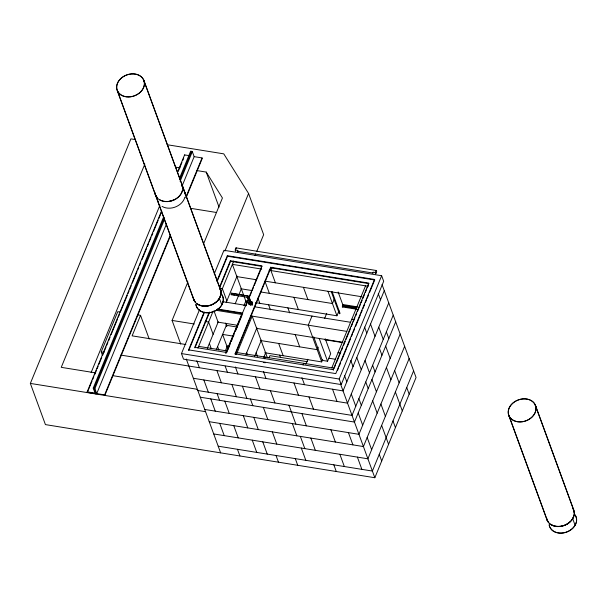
<?xml version="1.0" encoding="UTF-8"?>
<svg xmlns="http://www.w3.org/2000/svg" width="607" height="607" viewBox="0 0 607 607"><rect width="100%" height="100%" fill="white"/><g stroke="black" fill="none" stroke-linecap="round" stroke-linejoin="round"><path stroke-width="0.91" d="M231.866 293.545C231.548 291.732 230.501 295.457 231.608 294.661M248.908 298.067L249.53 296.55L249.189 295.814L248.65 296.899L248.908 298.067L248.035 297.931M382.038 284.531L416.053 377.486L374.83 477.732L45.426 424.604L30.35 383.419L130.907 138.874L135.551 139.625M144.845 164.049L61.246 367.341L95.671 372.895M91.096 372.607L159.914 205.234M102.5 355.429L101.217 351.923L117.766 311.679L120.505 312.119M163.693 216.729L93.228 388.101L94.1 388.245L96.141 393.814L87.378 392.395L87.173 391.841L161.599 210.857M177.419 172.38L184.604 154.899L188.989 155.604M87.378 392.395L92.052 381.029M92.772 379.284L93.85 376.659M94.571 374.914L96.369 370.543M97.082 368.79L98.167 366.165M98.88 364.42L101.756 357.424M102.477 355.679L106.073 346.931M106.794 345.186L107.871 342.56M108.592 340.815L110.026 337.317M111.104 334.692L117.576 318.956M118.297 317.203L119.374 314.585M120.816 311.088L127.288 295.343M128.001 293.598L129.086 290.973M129.799 289.228L131.241 285.73M132.318 283.105L136.992 271.739M137.713 269.994L138.791 267.368M139.511 265.616L140.589 262.998M142.023 259.5L146.697 248.134M147.418 246.381L148.495 243.764M149.216 242.011L151.014 237.641M151.735 235.888L152.812 233.27M153.533 231.517L158.207 220.151M158.928 218.406L161.803 211.411M178.337 171.189L181.933 162.448M182.654 160.696L183.731 158.078M179.513 178.261L190.659 151.158L191.531 151.302L179.945 179.482M96.058 394.011L94.017 388.45L164.209 217.746M170.613 235.425L104.814 395.423L104.616 394.869L96.725 393.602L94.897 388.586L164.641 218.968M180.104 181.372L192.328 151.644L191.448 151.5M96.725 393.602L166.477 223.975M181.933 186.379L194.157 156.652L192.328 151.644M104.616 394.869L170.408 234.863M185.863 197.267L202.048 157.926L194.157 156.652M186.068 197.829L202.245 158.48L202.048 157.926M137.812 314.912L140.543 315.352L132.114 335.853L185.848 344.518M180.742 344.101L172.085 320.435L187.912 281.952M203.732 243.468L222.435 197.988L206.213 172.077L196.88 170.575M214.225 273.924L223.945 250.289L381.644 275.722L383.677 281.291L341.21 384.572L183.511 359.139L181.478 353.578L199.475 309.813M224.886 251.108L248.574 193.489L223.771 153.852L167.122 144.716M204.589 312.059L188.807 350.421L188.61 349.867L204.02 312.377M216.934 280.98L227.329 255.699L374.511 279.432L374.716 279.994L369.693 292.195M217.131 281.542L227.534 256.253L227.329 255.699M209.134 312.355L194.756 347.333L226.312 352.424L226.517 352.978L230.478 343.35M219.567 286.99L230.349 260.76L261.913 265.851L249.333 296.459M194.953 347.887L209.696 312.036M219.408 288.424L230.554 261.313L230.349 260.76M197.965 348.023L212.92 311.649M220.948 292.126L233.733 261.033M207.291 348.486L218.179 322.006M226.145 302.635L237.071 276.048M216.32 349.678L226.532 324.828M235.213 303.72L241.556 288.295M255.031 255.63L255.752 253.885M256.829 251.26L263.65 234.674L248.574 193.489M225.288 350.99L227.496 345.641M243.923 305.685L246.04 300.541M225.652 353.38L241.669 314.441M226.312 352.424L248.612 298.204M231.199 341.597L232.284 338.972M233.005 337.219L234.082 334.594M235.524 331.088L242.003 315.329M245.865 305.928L246.176 305.169M246.321 304.82L248.483 299.562M249.925 296.064L251.723 291.686M252.444 289.934L253.529 287.308M254.242 285.556L261.45 268.036M270.676 267.262L270.881 267.816L235.281 354.397L235.076 353.835L270.676 267.262L368.775 283.082L333.175 369.655L333.38 370.217M236.51 354.245L252.178 316.133L267.459 357.88M272.277 267.255L270.919 270.57L275.396 282.809M245.956 354.42L256.882 327.833M254.674 356.355L261.367 340.079M263.734 357.462L265.851 352.326M264.546 358.767L265.229 357.106M268.939 358.1L269.94 355.664L307.574 361.726M311.998 316.065L308.25 325.177L321.695 361.909L264.789 352.735M303.09 364.982L303.773 363.327M305.769 364.283L307.832 359.268M324.662 318.341L326.725 313.326M334.487 298.561L332.446 303.538L260.858 291.99M318.235 347.181L317.211 349.67L260.312 340.489M255.646 302.673L336.923 315.784L338.972 310.807M342.97 306.831L342.394 305.245L342.705 304.486L338.137 292.02M342.454 306.952L342.773 306.194L356.529 308.417M321.695 361.909L322.712 359.427M313.675 336.779L322.317 360.391L327.575 361.241L330.694 353.646L325.253 338.774M331.809 367.85L365.535 285.829M334.457 367.592L335.534 364.966M336.255 363.221L340.929 351.848M341.65 350.102L342.727 347.477M343.448 345.724L345.246 341.354M345.96 339.609L350.641 328.235M351.354 326.49L352.432 323.865M353.153 322.12L354.951 317.742M355.672 315.997L356.749 313.371M357.47 311.619L360.346 304.623M361.066 302.878L362.144 300.253M362.865 298.507L364.663 294.129M365.384 292.384L366.461 289.759M367.182 288.014L368.616 284.516M374.511 279.432L335.785 373.608L188.61 349.867M337.424 370.672L338.501 368.054M339.222 366.317L340.656 362.827M341.726 360.209L346.392 348.873M347.105 347.128L350.694 338.41M351.407 336.665L352.485 334.055M353.206 332.31L354.64 328.819M355.71 326.202L360.376 314.866M361.089 313.129L362.167 310.511M362.88 308.766L364.678 304.403M365.391 302.658L366.469 300.048M367.182 298.303L368.616 294.812M341.21 384.572L339.169 379.011L381.644 275.722M384.277 290.654L343.054 390.9L120.778 355.08M388.753 302.901L347.538 403.147L193.345 378.275M393.237 315.147L352.014 415.393L197.829 390.521M395.681 321.824L354.458 422.07L200.272 397.206M400.165 334.07L358.942 434.316L204.749 409.452M404.641 346.316L363.426 446.562L209.233 421.69M409.126 358.562L367.903 458.809L213.717 433.937M413.61 370.809L372.387 471.055L218.194 446.183M247.383 297.202L246.95 297.233M251.184 301.429L251.184 301.429A1.904 1.487 -20.1 0 1 252.019 303.568A1.904 1.487 -20.1 0 1 249.196 304.244A1.904 1.487 -20.1 0 1 249.318 301.891M249.743 304.266L249.743 304.266A1.237 0.971 -20.1 0 1 249.796 303.735M175.423 167.107L180.089 167.866M190.492 208.3L216.623 212.511M236.062 247.876L376.234 270.487M237.534 251.192L373.032 273.044M227.534 256.253L374.716 279.994M230.554 261.313L262.118 266.405M270.881 267.816L368.98 283.636M261.738 269.083L232.367 264.349L243.574 294.964M269.083 270.274L368.161 286.254M236.434 276.526L256.624 279.781M361.924 296.77L264.887 281.117L269.364 293.363M342.705 304.486L357.386 306.854M240.918 288.773L252.542 290.647M342.394 305.245L357.075 307.612M342.219 306.914L357.06 309.312M219.749 288.226L222.374 288.651L226.859 300.897M231.806 293.166L247.618 295.882M231.29 293.371L248.809 296.193M232.625 294.63L234.484 294.934M236.335 295.23L238.194 295.533M231.184 294.683L248.703 297.513M245.471 301.034L247.679 301.391M351.794 319.244L354.42 319.669M222.458 301.626L245.941 305.412M254.318 306.763L350.543 322.279M217.443 308.993L242.512 313.037L242.717 313.591L216.722 309.403M216.145 310.321L242.193 314.525M250.57 315.875L346.794 331.392M217.837 322.12L237.375 325.269M256.662 328.379L343.016 342.302M324.768 339.73L342.394 342.576M205.128 321.505L208.633 322.067L213.118 334.313M226.108 325.253L237.322 327.067M172.085 320.435L194.301 324.017M338.053 352.659L339.806 352.94M222.359 334.366L233.574 336.179M329.032 358.236L335.519 359.283M226.843 346.612L228.945 346.954M198.641 346.369L226.677 350.892M237.193 352.584L334.434 368.267M235.076 353.835L333.175 369.655M263.332 362.44L265.198 362.743M181.478 353.578L339.169 379.011M101.217 351.923L104.009 352.379M112.424 375.596L196.167 389.102L198.535 390.506M94.017 388.45L94.897 388.586M87.173 391.841L95.056 393.116L93.228 388.101M30.35 383.419L205.568 411.675M535.366 405.074L573.661 509.713M535.245 405.127L573.539 509.766M572.621 518.492L575.072 525.169M508.985 415.643L547.279 520.282M508.856 415.689L547.15 520.336M378.29 293.644L380.528 299.767M386.371 331.854L388.814 338.531M406.736 387.516L409.179 394.193M378.76 327.203L383.245 339.45M385.688 346.127L390.172 358.373M394.649 370.619L399.133 382.865M370.536 324.07L375.02 336.316M379.496 348.562L381.94 355.239M386.424 367.485L390.9 379.732M395.385 391.978L402.312 410.901M364.549 327.059L366.787 333.182M372.63 365.27L375.073 371.947M392.995 420.932L395.438 427.609M365.027 360.619L369.504 372.865M371.947 379.542L376.431 391.788M380.908 404.034L385.392 416.281M356.795 357.485L361.279 369.731M365.755 381.978L368.199 388.655M372.683 400.901L377.167 413.147M381.644 425.393L388.571 444.316M332.075 291.565L340.072 313.432M331.323 291.762L339.389 313.811M327.962 291.292L336.923 315.784M350.808 360.475L353.046 366.598M358.889 398.685L361.332 405.362M379.254 454.347L381.697 461.024M344.564 375.665L346.802 381.788M351.286 394.034L355.763 406.28M358.206 412.957L362.69 425.204M367.174 437.45L371.651 449.696M340.497 383.905L374.83 477.732M303.432 287.331L307.916 299.577M319.252 338.501L327.575 361.241M332.545 389.208L337.022 401.447M348.426 432.616L352.91 444.863M357.394 457.109L361.871 469.355M293.894 297.316L298.378 309.562M287.862 307.87L289.698 312.878M330.906 429.794L335.39 442.04M339.867 454.286L344.351 466.533M295.207 334.594L299.691 346.84M301.945 377.683L304.509 384.686M308.986 396.932L313.47 409.171M333.835 464.833L336.286 471.518M268.59 304.76L270.426 309.767M293.993 382.987L298.477 395.233M278.666 343.448L283.143 355.694M301.899 413.595L306.376 425.841M310.86 438.087L315.337 450.326M279.637 355.133L280.555 357.637M257.907 298.098L259.834 303.348M206.213 172.077L219.044 207.131M288.94 405.218L295.867 424.141M300.344 436.387L304.828 448.634M249.219 297.309L252.148 305.306M249.629 299.076L250.608 301.74M247.831 297.369L250.623 305.01M249.735 303.227L247.466 297.028A0.948 0.744 -20.1 0 0 248.392 297.923A0.948 0.744 -20.1 0 0 249.181 296.732M292.362 423.58L296.838 435.826M301.322 448.065L305.807 460.311M244.211 296.709L246.73 303.591M184.604 154.899L184.809 155.453M263.4 371.469L265.957 378.465M270.441 390.711L274.918 402.957M295.29 458.619L297.733 465.296M256.146 352.773L257.429 356.271M246.67 352.682L247.307 354.427M255.448 376.772L259.925 389.019M143.791 80.094L220.379 289.38M143.669 80.147L220.258 289.433M183.974 190.681L181.834 184.839A14.014 10.972 -20.1 0 1 182.502 187.631M263.347 407.373L267.831 419.619M272.308 431.865L276.792 444.112M219.339 298.151L221.79 304.835M276.018 455.508L278.461 462.193M225.576 323.129L226.859 326.642M235.387 353.077L235.592 353.631M250.388 399.004L252.838 405.681M235.364 366.947L237.921 373.942M242.405 386.189L246.89 398.435M253.809 417.358L258.294 429.604M262.778 441.85L267.255 454.097M213.952 310.792L218.11 322.165M222.594 334.404L227.989 349.154M225.174 366.127L227.413 372.25M231.889 384.497L236.373 396.743M243.301 415.666L247.777 427.912M252.262 440.158L256.746 452.405M217.602 346.559L218.877 350.057M117.409 90.663L193.997 299.949M117.28 90.716L193.868 299.995M209.369 343.425L211.289 348.676M216.896 370.551L221.38 382.797M224.802 401.159L229.279 413.405M233.763 425.651L238.248 437.897M217.101 393.632L219.544 400.309M237.466 449.294L239.917 455.971M196.82 360.733L199.377 367.728M203.861 379.974L208.338 392.221M210.781 398.898L215.265 411.144M219.749 423.39L224.226 435.636M186.303 359.033L220.637 452.868M140.543 315.352L149.208 339.01M182.358 190.598A14.151 11.07 -20.1 0 1 159.618 199.703M157.266 197.768A14.151 11.07 -20.1 0 1 155.248 193.929M181.963 184.786A14.151 11.07 -20.1 0 1 182.631 187.609M181.402 183.443A14.28 11.176 -20.1 0 1 172.312 200.674A14.28 11.176 -20.1 0 1 154.899 192.51M174.763 199.384A14.014 10.972 -20.1 0 1 169.588 201.16M157.372 197.692A14.014 10.972 -20.1 0 1 155.824 195.257M184.801 197.275A14.151 11.07 -20.1 0 1 162.061 206.38M158.146 201.987A14.151 11.07 -20.1 0 1 157.691 200.606M184.407 191.471A14.151 11.07 -20.1 0 1 185.074 194.286M184.285 191.516A14.014 10.972 -20.1 0 1 184.725 192.882M220.948 292.984A14.151 11.07 -20.1 0 1 211.866 304.714A14.151 11.07 -20.1 0 1 196.645 303.454M195.56 302.407A14.151 11.07 -20.1 0 1 193.542 298.568M219.582 288.143A14.151 11.07 -20.1 0 1 220.925 292.248M219.696 288.082A14.28 11.176 -20.1 0 1 210.606 305.313A14.28 11.176 -20.1 0 1 193.193 297.149M220.523 295.23A14.014 10.972 -20.1 0 1 217.898 300.199M216.714 301.444A14.014 10.972 -20.1 0 1 211.395 304.797M210.538 305.116A14.014 10.972 -20.1 0 1 201.759 305.723M200.947 305.518A14.014 10.972 -20.1 0 1 197.996 304.251M195.204 301.77A14.014 10.972 -20.1 0 1 194.119 299.896M220.129 289.478A14.014 10.972 -20.1 0 1 220.796 292.271M221.138 293.651A14.151 11.07 -20.1 0 1 214.309 311.399A14.151 11.07 -20.1 0 1 195.849 304.532M221.904 294.888A14.014 10.972 -20.1 0 1 214.681 311.11A14.014 10.972 -20.1 0 1 196.562 306.581M196.311 305.905A14.014 10.972 -20.1 0 1 195.978 304.502M574.23 513.325A14.151 11.07 -20.1 0 1 565.147 525.047A14.151 11.07 -20.1 0 1 549.927 523.788M548.842 522.748A14.151 11.07 -20.1 0 1 546.824 518.909M572.864 508.476A14.151 11.07 -20.1 0 1 574.207 512.589M572.978 508.416A14.28 11.176 -20.1 0 1 563.888 525.647A14.28 11.176 -20.1 0 1 546.475 517.483M573.805 515.571A14.014 10.972 -20.1 0 1 571.179 520.54M569.996 521.785A14.014 10.972 -20.1 0 1 564.677 525.131M563.82 525.45A14.014 10.972 -20.1 0 1 555.041 526.057M554.229 525.852A14.014 10.972 -20.1 0 1 551.96 524.972M548.485 522.111A14.014 10.972 -20.1 0 1 547.4 520.237M573.41 509.812A14.014 10.972 -20.1 0 1 574.078 512.612M574.419 513.985A14.151 11.07 -20.1 0 1 567.591 531.732A14.151 11.07 -20.1 0 1 549.13 524.865M575.186 515.222A14.014 10.972 -20.1 0 1 576.407 521.504M576.248 522.248A14.014 10.972 -20.1 0 1 563.615 532.817A14.014 10.972 -20.1 0 1 549.843 526.914M549.593 526.246A14.014 10.972 -20.1 0 1 549.259 524.835M250.774 301.633A1.904 1.487 -20.1 0 1 252.307 303.401A1.904 1.487 -20.1 0 1 249.674 304.638A1.904 1.487 -20.1 0 1 249.052 302.438M250.979 302.256A0.948 0.744 -20.1 0 1 251.26 303.219A0.948 0.744 -20.1 0 1 250.061 303.697A0.948 0.744 -20.1 0 1 249.576 302.81L249.682 302.62A0.948 0.744 -20.1 0 1 249.849 302.453M251.45 302.916A0.948 0.744 -20.1 0 1 250.934 303.811M249.826 303.758A0.948 0.744 -20.1 0 1 249.689 303.614M235.82 250.828A1.525 0.554 -80.8 0 1 235.266 249.932A1.525 0.554 -80.8 0 1 235.804 248.035A1.525 0.554 -80.8 0 1 236.449 248.604M237.496 251.882A1.525 0.774 22.4 0 0 238.088 250.949L237.868 250.714A1.525 0.774 22.4 0 0 235.44 250.319L235.387 250.486A1.525 0.774 22.4 0 0 235.546 250.972M375.414 273.909A1.525 0.774 22.4 0 0 375.46 273.104L375.24 272.869A1.525 0.774 22.4 0 0 372.812 272.475L372.759 272.642A1.525 0.774 22.4 0 0 372.918 273.127M251.852 303.159A1.237 0.971 -20.1 0 1 251.586 304.668A1.237 0.971 -20.1 0 1 249.841 304.486M252.277 304.661A1.237 0.971 -20.1 0 1 252.133 304.911M376.423 272.718L376.294 273.029A1.525 0.554 -80.8 0 1 375.581 273.309L375.498 273.082A1.525 0.554 -80.8 0 1 375.71 271.101A1.525 0.554 -80.8 0 1 376.484 270.669L376.575 270.904A1.525 0.554 -80.8 0 1 376.423 272.718M124.306 96.338A14.151 11.07 -20.1 0 0 144.337 82.969A14.151 11.07 -20.1 0 0 122.971 76.907A14.151 11.07 -20.1 0 0 124.306 96.338M124.245 96.437A14.28 11.176 -20.1 0 0 144.466 82.939A14.28 11.176 -20.1 0 0 122.902 76.831A14.28 11.176 -20.1 0 0 124.245 96.437M515.882 421.319A14.151 11.07 -20.1 0 0 535.913 407.942A14.151 11.07 -20.1 0 0 514.546 401.887A14.151 11.07 -20.1 0 0 515.882 421.319M515.821 421.417A14.28 11.176 -20.1 0 0 536.042 407.919A14.28 11.176 -20.1 0 0 514.478 401.804A14.28 11.176 -20.1 0 0 515.821 421.417"/></g></svg>
